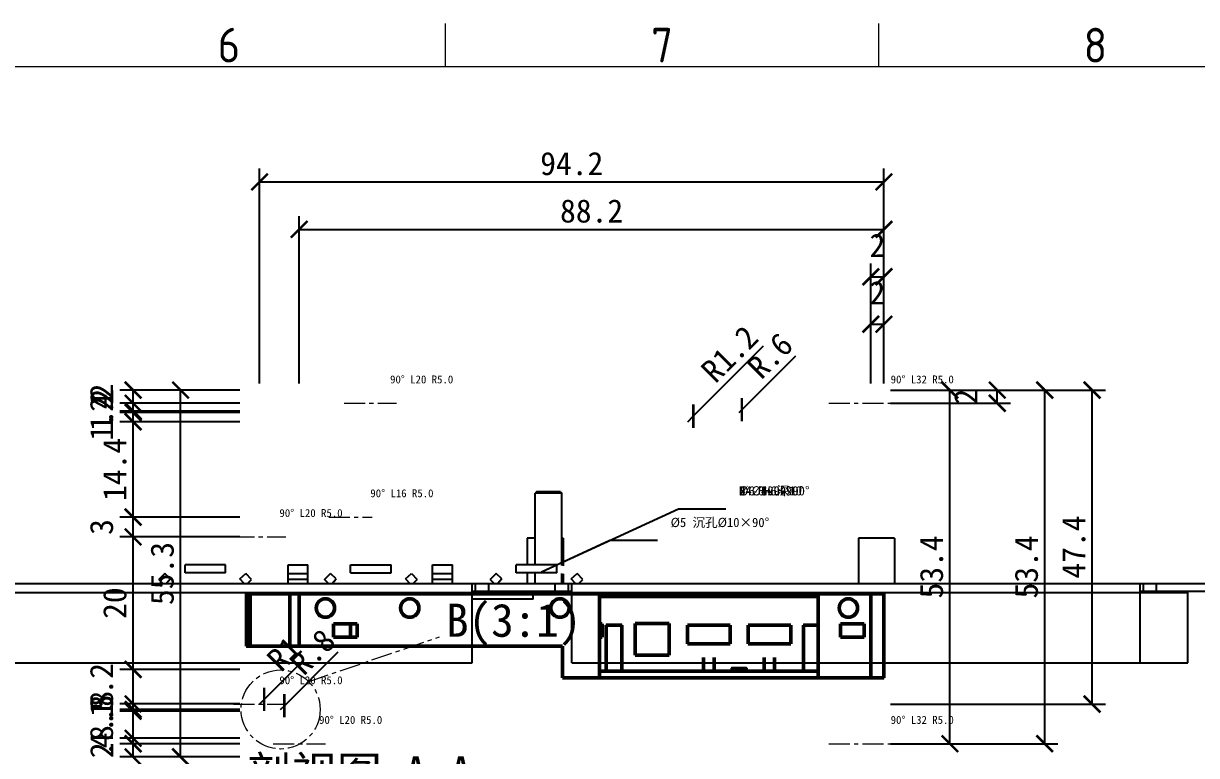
# Model space of a CAD drawing. Header units: metres. Extents: x 27606 to 28706, y -2150 to -1373.
# Drawn here: x 27962.1 to 28139.1, y -1503.1 to -1392.6 of the extents above; entities that cross this region are included whole.
import ezdxf
from ezdxf.enums import TextEntityAlignment as Align

# ---------------------------------------------------------------- set-up
doc = ezdxf.new("R2010")
doc.units = ezdxf.units.M
doc.linetypes.add('CENTER', pattern=[5.079999999999999, 3.175, -0.635, 0.635, -0.635])
for name, color, linetype, lineweight in [('CENTER', 1, 'CENTER', 18), ('DIM', 2, 'CONTINUOUS', 18), ('LEADER', 2, 'CONTINUOUS', 18), ('OUTLINE', 7, 'CONTINUOUS', 50), ('TEXT', 7, 'CONTINUOUS', 13)]:
    doc.layers.add(name, color=color, linetype=linetype, lineweight=lineweight)
doc.layers.add('图框', color=7, linetype='Continuous')
doc.styles.add('ISO Proportional', font='isocp.shx')
doc.styles.add('OpenSansCondensed-Light', font='OpenSansCondensed-Light.ttf')
doc.styles.add('SimSun', font='simsun.ttc')
doc.dimstyles.new('EZDXF', dxfattribs={"dimtxt": 0.25, "dimasz": 0.175, "dimexe": 0.375, "dimexo": 0.125, "dimgap": 0.1, "dimtad": 1, "dimlfac": 100, "dimzin": 12, "dimdsep": 46, "dimtxsty": 'OpenSansCondensed-Light', "dimblk": 'ARCHTICK', "dimcen": 2.5, "dimazin": 3, "dimtfac": 0.5, "dimtmove": 2, "dimatfit": 3})
doc.dimstyles.new('GB_DIM', dxfattribs={"dimtxt": 3.5, "dimasz": 2.5, "dimexe": 2, "dimexo": 1, "dimgap": 1, "dimtad": 1, "dimdec": 1, "dimzin": 12, "dimdsep": 46, "dimtxsty": 'SimSun', "dimblk": 'ARCHTICK', "dimcen": 2.5, "dimclrd": 2, "dimclre": 2, "dimclrt": 7, "dimadec": 0, "dimazin": 3, "dimtfac": 1, "dimtmove": 2, "dimatfit": 3})

# ---------------------------------------------------------------- blocks, each defined once
blk = doc.blocks.new('_ARCHTICK')
at = {"color": 0, "linetype": 'BYBLOCK', "const_width": 0.15}
blk.add_lwpolyline([(-0.5, -0.5), (0.5, 0.5)], dxfattribs=at)
blk = doc.blocks.new('*D50')
at = {"color": 2}
for p, q in [((27998.42100135495, -1494.6228226448168), (28004.077855604435, -1488.965968395317)), ((27997.71813721445, -1495.3256867853163), (27998.42100135495, -1494.6228226448168))]:
    blk.add_line(p, q, dxfattribs=at)
at = {"layer": 'Defpoints'}
for p in [(27997.71813721445, -1495.3256867853163), (27998.42100135495, -1494.6228226448168)]:
    blk.add_point(p, dxfattribs=at)
at = {"layer": 'DIM', "color": 2, "xscale": 2.5, "yscale": 2.5, "rotation": 225.00000000007415}
blk.add_blockref('_ARCHTICK', (27998.42100135495, -1494.6228226448168), dxfattribs=at)
at = {"layer": 'DIM', "color": 7, "insert": (28001.426205174987, -1487.7285315282443), "char_height": 3.5, "attachment_point": 5, "rotation": 45.000000000074145, "style": 'SimSun'}
blk.add_mtext('R1', dxfattribs=at)

msp = doc.modelspace()

# ---------------------------------------------------------------- linework, layer by layer
at = {"color": 7, "linetype": 'Continuous'}
for p, q in [((28039.52247747568, -1463.31495473122), (28039.32247747436, -1463.51495473)), ((28039.32247747436, -1474.31495473016), (28039.32247747436, -1463.51495473)), ((28043.32247747536, -1463.51495473), (28039.32247747436, -1463.51495473)), ((28043.12247747404, -1463.31495473122), (28039.52247747568, -1463.31495473122)), ((28043.12247747404, -1463.31495473122), (28043.32247747536, -1463.51495473)), ((28043.32247747536, -1474.41594441388), (28043.32247747536, -1463.51495473)), ((28039.32247747436, -1470.3149547317), (28038.12247747406, -1470.3149547317)), ((28038.12247747406, -1470.3149547317), (28038.12247747406, -1474.31495473016)), ((28043.52247747414, -1470.3149547317), (28043.32247747536, -1470.3149547317)), ((28043.52247747414, -1470.3149547317), (28043.52247747414, -1474.44322998796)), ((28093.52247747394, -1470.3149547317), (28088.12247747386, -1470.3149547317)), ((28088.12247747386, -1470.3149547317), (28088.12247747386, -1477.11495473086)), ((28093.52247747394, -1470.3149547317), (28093.52247747394, -1477.11495473086)), ((27986.46478801342, -1475.51495473046), (27986.46478801342, -1474.31495473016)), ((27992.58223521716, -1474.31495473016), (27986.46478801342, -1474.31495473016)), ((27992.58223521716, -1475.51495473046), (27992.58223521716, -1474.31495473016)), ((28002.02351161524, -1477.11495473086), (28002.02351161524, -1474.31495473016)), ((28002.02351161524, -1474.31495473016), (28005.02351161472, -1474.31495473016)), ((28005.02351161472, -1477.11495473086), (28005.02351161472, -1474.31495473016)), ((28011.46478801332, -1475.51495473046), (28011.46478801332, -1474.31495473016)), ((28011.46478801332, -1474.31495473016), (28017.58223521706, -1474.31495473016)), ((28017.58223521706, -1475.51495473046), (28017.58223521706, -1474.31495473016)), ((28023.82351161688, -1477.11495473086), (28023.82351161688, -1474.31495473016)), ((28023.82351161688, -1474.31495473016), (28026.82351161636, -1474.31495473016)), ((28026.82351161636, -1477.11495473086), (28026.82351161636, -1474.31495473016)), ((28042.58223521696, -1474.31495473016), (28036.46478801322, -1474.31495473016)), ((28036.46478801322, -1475.51495473046), (28036.46478801322, -1474.31495473016)), ((28042.58223521696, -1475.51495473046), (28042.58223521696, -1474.31495473016)), ((27983.41435573482, -1475.6279384669), (27982.53956333658, -1476.55224741584)), ((27984.28590781442, -1476.45280025634), (27983.41435573482, -1475.6279384669)), ((27984.28590781442, -1476.45280025634), (27983.6592259004, -1477.11495473086)), ((27992.58223521716, -1475.51495473046), (27986.46478801342, -1475.51495473046)), ((27994.76111541616, -1476.45280025634), (27995.63266749576, -1475.6279384669)), ((27995.38779733018, -1477.11495473086), (27994.76111541616, -1476.45280025634)), ((27996.507459894, -1476.55224741584), (27995.63266749576, -1475.6279384669)), ((28002.02351161524, -1475.6279384669), (28005.02351161472, -1475.6279384669)), ((28007.53956333648, -1476.55224741584), (28008.41435573472, -1475.6279384669)), ((28009.28590781432, -1476.45280025634), (28008.41435573472, -1475.6279384669)), ((28008.6592259003, -1477.11495473086), (28009.28590781432, -1476.45280025634)), ((28011.46478801332, -1475.51495473046), (28017.58223521706, -1475.51495473046)), ((28019.76111541606, -1476.45280025634), (28020.63266749566, -1475.6279384669)), ((28019.76111541606, -1476.45280025634), (28020.38779733008, -1477.11495473086)), ((28020.63266749566, -1475.6279384669), (28021.5074598939, -1476.55224741584)), ((28023.82351161688, -1475.6279384669), (28026.82351161636, -1475.6279384669)), ((28033.41435573462, -1475.6279384669), (28032.53956333638, -1476.55224741584)), ((28034.28590781422, -1476.45280025634), (28033.41435573462, -1475.6279384669)), ((28034.28590781422, -1476.45280025634), (28033.65922590274, -1477.11495473086)), ((28042.58223521696, -1475.51495473046), (28036.46478801322, -1475.51495473046)), ((28038.12247747406, -1475.51495473046), (28038.12247747406, -1477.11495473086)), ((28039.32247747436, -1477.11495473086), (28039.32247747436, -1475.51495473046)), ((28043.32247747536, -1477.11495473086), (28043.32247747536, -1475.61594441418)), ((28043.52247747414, -1475.683399532), (28043.52247747414, -1477.11495473086)), ((28044.76111541596, -1476.45280025634), (28045.63266749556, -1475.6279384669)), ((28045.38779732998, -1477.11495473086), (28044.76111541596, -1476.45280025634)), ((28046.5074598938, -1476.55224741584), (28045.63266749556, -1475.6279384669)), ((27874.42351161636, -1477.11495473086), (28174.22144333502, -1477.11495473086)), ((27983.1341220103, -1477.11495473086), (27982.53956333658, -1476.55224741584)), ((27995.91290122282, -1477.11495473086), (27996.507459894, -1476.55224741584)), ((28005.02351161472, -1476.55224741584), (28002.02351161524, -1476.55224741584)), ((28008.1341220102, -1477.11495473086), (28007.53956333648, -1476.55224741584)), ((28020.91290122272, -1477.11495473086), (28021.5074598939, -1476.55224741584)), ((28026.82351161636, -1476.55224741584), (28023.82351161688, -1476.55224741584)), ((28029.82247747516, -1489.11495473132), (28029.82247747516, -1477.11495473086)), ((28030.32247747592, -1478.31495473116), (28030.32247747592, -1477.11495473086)), ((28032.32247747388, -1478.31495473116), (28032.32247747388, -1477.11495473086)), ((28033.1341220101, -1477.11495473086), (28032.53956333638, -1476.55224741584)), ((28042.32247747384, -1478.31495473116), (28042.32247747384, -1477.11495473086)), ((28044.32247747434, -1478.31495473116), (28044.32247747434, -1477.11495473086)), ((28044.8224774751, -1489.11495473132), (28044.8224774751, -1477.11495473086)), ((28045.91290122262, -1477.11495473086), (28046.5074598938, -1476.55224741584)), ((28130.59144333332, -1489.11495473132), (28130.59144333332, -1477.11495473086)), ((28131.09144333408, -1478.31495473116), (28131.09144333408, -1477.11495473086)), ((28133.09144333458, -1478.31495473116), (28133.09144333458, -1477.11495473086)), ((27925.053511616, -1478.51495472994), (28029.82247747516, -1478.51495472994)), ((28044.8224774751, -1478.31495473116), (28029.82247747516, -1478.31495473116)), ((28039.02247747492, -1479.51495473146), (28029.82247747516, -1479.51495473146)), ((28039.02247747492, -1479.51495473146), (28039.02247747492, -1478.31495473116)), ((28044.8224774751, -1478.51495472994), (28130.59144333332, -1478.51495472994)), ((28151.32247747442, -1478.31495473116), (28130.59144333332, -1478.31495473116)), ((28130.59144333332, -1478.51495472994), (28137.82247747422, -1478.51495472994)), ((28137.82247747422, -1489.11495473132), (28137.82247747422, -1478.31495473116)), ((27925.053511616, -1489.11495473132), (28029.82247747516, -1489.11495473132)), ((28044.8224774751, -1489.11495473132), (28130.59144333332, -1489.11495473132)), ((28130.59144333332, -1489.11495473132), (28137.82247747422, -1489.11495473132))]:
    msp.add_line(p, q, dxfattribs=at)
at = {"layer": 'CENTER'}
for p, q in [((28010.46121721445, -1449.9396467853162), (28018.37345721445, -1449.9396467853162)), ((28083.619617214452, -1449.9396467853162), (28096.30305721445, -1449.9396467853162)), ((28008.17501721445, -1467.1159667853162), (28014.69565721445, -1467.1159667853162)), ((27993.76201721445, -1470.0979667853162), (28001.67425721445, -1470.0979667853162)), ((28005.07373721445, -1491.9659667853161), (28024.86293721445, -1485.1767667853162)), ((27993.76201721445, -1495.3256867853163), (28001.67425721445, -1495.3256867853163)), ((27999.74549961445, -1501.3095667853163), (28007.65773961445, -1501.3095667853163)), ((28083.619617214452, -1501.3095667853163), (28096.30305721445, -1501.3095667853163))]:
    msp.add_line(p, q, dxfattribs=at)
msp.add_circle((28000.89893721445, -1496.1407667853161), 5.964, dxfattribs=at)
at = {"layer": 'OUTLINE'}
for p, q in [((27995.73013721445, -1486.5983667853163), (27995.73013721445, -1478.6861267853162)), ((28002.29610361445, -1478.6861267853162), (27996.31222361445, -1478.6861267853162)), ((27996.31222361445, -1478.6861267853162), (27996.31222361445, -1486.5983667853163)), ((28002.29610361445, -1486.5983667853163), (28002.29610361445, -1478.6861267853162)), ((28003.70161961445, -1478.6861267853162), (28049.00853721445, -1478.6861267853162)), ((28003.70161961445, -1478.6861267853162), (28003.70161961445, -1486.5983667853163)), ((28082.00933721445, -1478.6861267853162), (28014.41733721445, -1478.6861267853162)), ((28049.00853721445, -1491.3695667853162), (28049.00853721445, -1478.6861267853162)), ((28082.00933721445, -1479.0837267853162), (28049.00853721445, -1479.0837267853162)), ((28082.00933721445, -1478.6861267853162), (28089.96133721445, -1478.6861267853162)), ((28082.00933721445, -1491.3695667853162), (28082.00933721445, -1478.6861267853162)), ((28089.96133721445, -1491.3695667853162), (28089.96133721445, -1478.6861267853162)), ((28091.94933721445, -1478.6861267853162), (28091.94933721445, -1491.3695667853162)), ((28008.85093721445, -1483.2187667853163), (28008.85093721445, -1485.2067667853162)), ((28012.42933721445, -1483.2187667853163), (28008.85093721445, -1483.2187667853163)), ((28011.43533721445, -1485.2067667853162), (28011.43533721445, -1483.2187667853163)), ((28012.42933721445, -1485.2067667853162), (28012.42933721445, -1483.2187667853163)), ((28049.40613721445, -1483.2187667853163), (28049.00853721445, -1483.2187667853163)), ((28049.40613721445, -1485.2067667853162), (28049.40613721445, -1483.2187667853163)), ((28050.002537214452, -1490.3755667853163), (28050.002537214452, -1483.4175667853162)), ((28052.38813721445, -1490.3755667853163), (28052.38813721445, -1483.4175667853162)), ((28054.37613721445, -1487.9502067853161), (28054.37613721445, -1483.1790067853162)), ((28054.37613721445, -1483.1790067853162), (28059.54493721445, -1483.1790067853162)), ((28059.54493721445, -1483.1790067853162), (28059.54493721445, -1487.9502067853161)), ((28062.28837721445, -1483.4255187853162), (28068.729497214452, -1483.4255187853162)), ((28062.28837721445, -1486.2405267853162), (28062.28837721445, -1483.4255187853162)), ((28068.729497214452, -1483.4255187853162), (28068.729497214452, -1486.2405267853162)), ((28071.43317721445, -1483.4255187853162), (28077.87429721445, -1483.4255187853162)), ((28071.43317721445, -1486.2405267853162), (28071.43317721445, -1483.4255187853162)), ((28077.87429721445, -1483.4255187853162), (28077.87429721445, -1486.2405267853162)), ((28079.82253721445, -1490.3755667853163), (28079.82253721445, -1483.4175667853162)), ((28088.96733721445, -1483.2187667853163), (28085.38893721445, -1483.2187667853163)), ((28085.38893721445, -1485.2067667853162), (28085.38893721445, -1483.2187667853163)), ((28088.96733721445, -1483.2187667853163), (28088.96733721445, -1485.2067667853162)), ((28008.85093721445, -1485.2067667853162), (28012.42933721445, -1485.2067667853162)), ((28049.00853721445, -1485.2067667853162), (28049.40613721445, -1485.2067667853162)), ((28088.96733721445, -1485.2067667853162), (28085.38893721445, -1485.2067667853162)), ((27996.31222361445, -1486.5983667853163), (28002.29610361445, -1486.5983667853163)), ((28043.44213721445, -1486.5983667853163), (28003.70161961445, -1486.5983667853163)), ((28043.44213721445, -1491.3695667853162), (28043.44213721445, -1486.5983667853163)), ((28068.729497214452, -1486.2405267853162), (28062.28837721445, -1486.2405267853162)), ((28077.87429721445, -1486.2405267853162), (28071.43317721445, -1486.2405267853162)), ((28059.54493721445, -1487.9502067853161), (28054.37613721445, -1487.9502067853161)), ((28064.71373721445, -1490.3755667853163), (28064.71373721445, -1488.3080467853163)), ((28066.30413721445, -1488.3080467853163), (28066.30413721445, -1490.3755667853163)), ((28073.85853721445, -1490.3755667853163), (28073.85853721445, -1488.3080467853163)), ((28075.44893721445, -1488.3080467853163), (28075.44893721445, -1490.3755667853163)), ((28082.00933721445, -1490.3755667853163), (28049.00853721445, -1490.3755667853163)), ((28068.82889721445, -1490.3755667853163), (28068.82889721445, -1490.0972467853162)), ((28071.33377721445, -1490.3755667853163), (28071.33377721445, -1490.0972467853162)), ((28043.44213721445, -1491.3695667853162), (28049.00853721445, -1491.3695667853162)), ((28082.00933721445, -1491.3695667853162), (28049.00853721445, -1491.3695667853162)), ((28082.00933721445, -1491.3695667853162), (28089.96133721445, -1491.3695667853162))]:
    msp.add_line(p, q, dxfattribs=at)
for centre in [(28007.65813721445, -1480.8331667853163), (28020.38133721445, -1480.8331667853163), (28043.04453721445, -1480.8331667853163), (28086.581737214452, -1480.8331667853163)]:
    msp.add_circle(centre, 1.3923952, dxfattribs=at)
for points in [[(27996.31222361445, -1478.6861267853162), (27996.26769241445, -1478.6861267853162), (27996.22395641445, -1478.6861267853162), (27996.18181081445, -1478.6861267853162), (27996.14165321445, -1478.6861267853162), (27996.10229081445, -1478.6861267853162), (27996.06571161445, -1478.6861267853162), (27996.03032521445, -1478.6861267853162), (27995.99692681445, -1478.6861267853162), (27995.96551641445, -1478.6861267853162), (27995.93569641445, -1478.6861267853162), (27995.90786441445, -1478.6861267853162), (27995.88162281445, -1478.6861267853162), (27995.85816441445, -1478.6861267853162), (27995.83589881445, -1478.6861267853162), (27995.81641641445, -1478.6861267853162), (27995.79852441445, -1478.6861267853162), (27995.78222281445, -1478.6861267853162), (27995.76910201445, -1478.6861267853162), (27995.75677641445, -1478.6861267853162), (27995.74802921445, -1478.6861267853162), (27995.74047481445, -1478.6861267853162), (27995.73490841445, -1478.6861267853162), (27995.73212521445, -1478.6861267853162), (27995.73013721445, -1478.6861267853162)], [(28003.70161961445, -1478.6861267853162), (28003.63681081445, -1478.6861267853162), (28003.57200201445, -1478.6861267853162), (28003.50719321445, -1478.6861267853162), (28003.44238441445, -1478.6861267853162), (28003.37797321445, -1478.6861267853162), (28003.31395961445, -1478.6861267853162), (28003.25034361445, -1478.6861267853162), (28003.18752281445, -1478.6861267853162), (28003.12509961445, -1478.6861267853162), (28003.06307401445, -1478.6861267853162), (28003.00184361445, -1478.6861267853162), (28002.94101081445, -1478.6861267853162), (28002.88176841445, -1478.6861267853162), (28002.82292361445, -1478.6861267853162), (28002.76487401445, -1478.6861267853162), (28002.70801721445, -1478.6861267853162), (28002.65195561445, -1478.6861267853162), (28002.597882014452, -1478.6861267853162), (28002.54380841445, -1478.6861267853162), (28002.49212041445, -1478.6861267853162), (28002.44083001445, -1478.6861267853162), (28002.39113001445, -1478.6861267853162), (28002.34341801445, -1478.6861267853162), (28002.29610361445, -1478.6861267853162)], [(28091.94933721445, -1478.6861267853162), (28091.94218041445, -1478.6861267853162), (28091.93065001445, -1478.6861267853162), (28091.90878201445, -1478.6861267853162), (28091.87896201445, -1478.6861267853162), (28091.84278041445, -1478.6861267853162), (28091.79506841445, -1478.6861267853162), (28091.74338041445, -1478.6861267853162), (28091.68055961445, -1478.6861267853162), (28091.61257001445, -1478.6861267853162), (28091.537026014452, -1478.6861267853162), (28091.45353001445, -1478.6861267853162), (28091.367250814452, -1478.6861267853162), (28091.27023641445, -1478.6861267853162), (28091.17043881445, -1478.6861267853162), (28091.06427961445, -1478.6861267853162), (28090.95414441445, -1478.6861267853162), (28090.840033214452, -1478.6861267853162), (28090.72075321445, -1478.6861267853162), (28090.59988281445, -1478.6861267853162), (28090.47503641445, -1478.6861267853162), (28090.34859961445, -1478.6861267853162), (28090.22057241445, -1478.6861267853162), (28090.09135241445, -1478.6861267853162), (28089.96133721445, -1478.6861267853162)], [(28051.19533721445, -1483.4175667853162), (28051.11740761445, -1483.4175667853162), (28051.03987561445, -1483.4175667853162), (28050.96274121445, -1483.4175667853162), (28050.88719721445, -1483.4175667853162), (28050.81205081445, -1483.4175667853162), (28050.73968761445, -1483.4175667853162), (28050.66811961445, -1483.4175667853162), (28050.599732414452, -1483.4175667853162), (28050.53333321445, -1483.4175667853162), (28050.46971721445, -1483.4175667853162), (28050.410077214452, -1483.4175667853162), (28050.35202761445, -1483.4175667853162), (28050.29994201445, -1483.4175667853162), (28050.24984441445, -1483.4175667853162), (28050.20451801445, -1483.4175667853162), (28050.16396281445, -1483.4175667853162), (28050.12619081445, -1483.4175667853162), (28050.09517801445, -1483.4175667853162), (28050.06655081445, -1483.4175667853162), (28050.04468281445, -1483.4175667853162), (28050.02679081445, -1483.4175667853162), (28050.01367001445, -1483.4175667853162), (28050.00691081445, -1483.4175667853162), (28050.002537214452, -1483.4175667853162)], [(28052.38813721445, -1483.4175667853162), (28052.38376361445, -1483.4175667853162), (28052.37700441445, -1483.4175667853162), (28052.36388361445, -1483.4175667853162), (28052.34599161445, -1483.4175667853162), (28052.32412361445, -1483.4175667853162), (28052.295496414452, -1483.4175667853162), (28052.26448361445, -1483.4175667853162), (28052.22671161445, -1483.4175667853162), (28052.18615641445, -1483.4175667853162), (28052.14083001445, -1483.4175667853162), (28052.09073241445, -1483.4175667853162), (28052.03864681445, -1483.4175667853162), (28051.98059721445, -1483.4175667853162), (28051.92095721445, -1483.4175667853162), (28051.85734121445, -1483.4175667853162), (28051.79094201445, -1483.4175667853162), (28051.72255481445, -1483.4175667853162), (28051.65098681445, -1483.4175667853162), (28051.57862361445, -1483.4175667853162), (28051.50347721445, -1483.4175667853162), (28051.42793321445, -1483.4175667853162), (28051.350798814452, -1483.4175667853162), (28051.27326681445, -1483.4175667853162), (28051.19533721445, -1483.4175667853162)], [(28081.01533721445, -1483.4175667853162), (28080.93740761445, -1483.4175667853162), (28080.85987561445, -1483.4175667853162), (28080.78274121445, -1483.4175667853162), (28080.70719721445, -1483.4175667853162), (28080.63205081445, -1483.4175667853162), (28080.559687614452, -1483.4175667853162), (28080.48811961445, -1483.4175667853162), (28080.41973241445, -1483.4175667853162), (28080.35333321445, -1483.4175667853162), (28080.28971721445, -1483.4175667853162), (28080.23007721445, -1483.4175667853162), (28080.17202761445, -1483.4175667853162), (28080.11994201445, -1483.4175667853162), (28080.06984441445, -1483.4175667853162), (28080.02451801445, -1483.4175667853162), (28079.98396281445, -1483.4175667853162), (28079.94619081445, -1483.4175667853162), (28079.91517801445, -1483.4175667853162), (28079.88655081445, -1483.4175667853162), (28079.864682814452, -1483.4175667853162), (28079.84679081445, -1483.4175667853162), (28079.83367001445, -1483.4175667853162), (28079.82691081445, -1483.4175667853162), (28079.82253721445, -1483.4175667853162)], [(28082.00933721445, -1483.4175667853162), (28081.98071001445, -1483.4175667853162), (28081.95168521445, -1483.4175667853162), (28081.92027481445, -1483.4175667853162), (28081.88767161445, -1483.4175667853162), (28081.85387561445, -1483.4175667853162), (28081.818091614452, -1483.4175667853162), (28081.78151241445, -1483.4175667853162), (28081.74334281445, -1483.4175667853162), (28081.70398041445, -1483.4175667853162), (28081.66342521445, -1483.4175667853162), (28081.62167721445, -1483.4175667853162), (28081.57953161445, -1483.4175667853162), (28081.53539801445, -1483.4175667853162), (28081.49126441445, -1483.4175667853162), (28081.44593801445, -1483.4175667853162), (28081.39981641445, -1483.4175667853162), (28081.35329721445, -1483.4175667853162), (28081.30598281445, -1483.4175667853162), (28081.25827081445, -1483.4175667853162), (28081.21016121445, -1483.4175667853162), (28081.16165401445, -1483.4175667853162), (28081.11314681445, -1483.4175667853162), (28081.06424201445, -1483.4175667853162), (28081.01533721445, -1483.4175667853162)], [(27995.73013721445, -1486.5983667853163), (27995.73212521445, -1486.5983667853163), (27995.73490841445, -1486.5983667853163), (27995.74047481445, -1486.5983667853163), (27995.74802921445, -1486.5983667853163), (27995.75677641445, -1486.5983667853163), (27995.76910201445, -1486.5983667853163), (27995.78222281445, -1486.5983667853163), (27995.79852441445, -1486.5983667853163), (27995.81641641445, -1486.5983667853163), (27995.83589881445, -1486.5983667853163), (27995.85816441445, -1486.5983667853163), (27995.88162281445, -1486.5983667853163), (27995.90786441445, -1486.5983667853163), (27995.93569641445, -1486.5983667853163), (27995.96551641445, -1486.5983667853163), (27995.99692681445, -1486.5983667853163), (27996.03032521445, -1486.5983667853163), (27996.06571161445, -1486.5983667853163), (27996.10229081445, -1486.5983667853163), (27996.14165321445, -1486.5983667853163), (27996.18181081445, -1486.5983667853163), (27996.22395641445, -1486.5983667853163), (27996.26769241445, -1486.5983667853163), (27996.31222361445, -1486.5983667853163)], [(28002.29610361445, -1486.5983667853163), (28002.34341801445, -1486.5983667853163), (28002.39113001445, -1486.5983667853163), (28002.44083001445, -1486.5983667853163), (28002.49212041445, -1486.5983667853163), (28002.54380841445, -1486.5983667853163), (28002.597882014452, -1486.5983667853163), (28002.65195561445, -1486.5983667853163), (28002.70801721445, -1486.5983667853163), (28002.76487401445, -1486.5983667853163), (28002.82292361445, -1486.5983667853163), (28002.88176841445, -1486.5983667853163), (28002.94101081445, -1486.5983667853163), (28003.00184361445, -1486.5983667853163), (28003.06307401445, -1486.5983667853163), (28003.12509961445, -1486.5983667853163), (28003.18752281445, -1486.5983667853163), (28003.25034361445, -1486.5983667853163), (28003.31395961445, -1486.5983667853163), (28003.37797321445, -1486.5983667853163), (28003.44238441445, -1486.5983667853163), (28003.50719321445, -1486.5983667853163), (28003.57200201445, -1486.5983667853163), (28003.63681081445, -1486.5983667853163), (28003.70161961445, -1486.5983667853163)], [(28070.08133721445, -1490.0972467853162), (28069.99943161445, -1490.0972467853162), (28069.917923614452, -1490.0972467853162), (28069.83721081445, -1490.0972467853162), (28069.75769081445, -1490.0972467853162), (28069.67896601445, -1490.0972467853162), (28069.60262681445, -1490.0972467853162), (28069.52787801445, -1490.0972467853162), (28069.45591241445, -1490.0972467853162), (28069.38633241445, -1490.0972467853162), (28069.31953561445, -1490.0972467853162), (28069.25671481445, -1490.0972467853162), (28069.19588201445, -1490.0972467853162), (28069.141013214452, -1490.0972467853162), (28069.08853001445, -1490.0972467853162), (28069.04121561445, -1490.0972467853162), (28068.99827481445, -1490.0972467853162), (28068.95851481445, -1490.0972467853162), (28068.92591161445, -1490.0972467853162), (28068.89609161445, -1490.0972467853162), (28068.87342841445, -1490.0972467853162), (28068.85434361445, -1490.0972467853162), (28068.84082521445, -1490.0972467853162), (28068.83366841445, -1490.0972467853162), (28068.82889721445, -1490.0972467853162)], [(28070.08133721445, -1489.9779667853163), (28070.00738361445, -1489.9779667853163), (28069.93343001445, -1489.9779667853163), (28069.86066921445, -1489.9779667853163), (28069.78830601445, -1489.9779667853163), (28069.71713561445, -1489.9779667853163), (28069.648350814452, -1489.9779667853163), (28069.580361214452, -1489.9779667853163), (28069.51555241445, -1489.9779667853163), (28069.45273161445, -1489.9779667853163), (28069.39189881445, -1489.9779667853163), (28069.33543961445, -1489.9779667853163), (28069.28017321445, -1489.9779667853163), (28069.230870814452, -1489.9779667853163), (28069.18315881445, -1489.9779667853163), (28069.14021801445, -1489.9779667853163), (28069.10125321445, -1489.9779667853163), (28069.06546921445, -1489.9779667853163), (28069.03604681445, -1489.9779667853163), (28069.00901001445, -1489.9779667853163), (28068.98833481445, -1489.9779667853163), (28068.971238014452, -1489.9779667853163), (28068.95891241445, -1489.9779667853163), (28068.95215321445, -1489.9779667853163), (28068.94817721445, -1489.9779667853163)], [(28070.67773721445, -1489.9779667853163), (28070.668990014452, -1489.9779667853163), (28070.65547161445, -1489.9779667853163), (28070.62962761445, -1489.9779667853163), (28070.595036414452, -1489.9779667853163), (28070.55368601445, -1489.9779667853163), (28070.50040761445, -1489.9779667853163), (28070.44394841445, -1489.9779667853163), (28070.37794681445, -1489.9779667853163), (28070.30876441445, -1489.9779667853163), (28070.23520841445, -1489.9779667853163), (28070.15886921445, -1489.9779667853163), (28070.08133721445, -1489.9779667853163), (28070.003805214452, -1489.9779667853163), (28069.92746601445, -1489.9779667853163), (28069.85391001445, -1489.9779667853163), (28069.78472761445, -1489.9779667853163), (28069.71872601445, -1489.9779667853163), (28069.662266814452, -1489.9779667853163), (28069.60898841445, -1489.9779667853163), (28069.56763801445, -1489.9779667853163), (28069.53304681445, -1489.9779667853163), (28069.50720281445, -1489.9779667853163), (28069.49368441445, -1489.9779667853163), (28069.48493721445, -1489.9779667853163)], [(28069.48493721445, -1489.9779667853163), (28069.49368441445, -1489.9779667853163), (28069.50720281445, -1489.9779667853163), (28069.53304681445, -1489.9779667853163), (28069.56763801445, -1489.9779667853163), (28069.60898841445, -1489.9779667853163), (28069.662266814452, -1489.9779667853163), (28069.71872601445, -1489.9779667853163), (28069.78472761445, -1489.9779667853163), (28069.85391001445, -1489.9779667853163), (28069.92746601445, -1489.9779667853163), (28070.003805214452, -1489.9779667853163), (28070.08133721445, -1489.9779667853163), (28070.15886921445, -1489.9779667853163), (28070.23520841445, -1489.9779667853163), (28070.30876441445, -1489.9779667853163), (28070.37794681445, -1489.9779667853163), (28070.44394841445, -1489.9779667853163), (28070.50040761445, -1489.9779667853163), (28070.55368601445, -1489.9779667853163), (28070.595036414452, -1489.9779667853163), (28070.62962761445, -1489.9779667853163), (28070.65547161445, -1489.9779667853163), (28070.668990014452, -1489.9779667853163), (28070.67773721445, -1489.9779667853163)], [(28071.21449721445, -1489.9779667853163), (28071.21052121445, -1489.9779667853163), (28071.20376201445, -1489.9779667853163), (28071.19143641445, -1489.9779667853163), (28071.174339614452, -1489.9779667853163), (28071.15366441445, -1489.9779667853163), (28071.12662761445, -1489.9779667853163), (28071.09720521445, -1489.9779667853163), (28071.06142121445, -1489.9779667853163), (28071.022456414452, -1489.9779667853163), (28070.97951561445, -1489.9779667853163), (28070.93180361445, -1489.9779667853163), (28070.88250121445, -1489.9779667853163), (28070.82723481445, -1489.9779667853163), (28070.770775614452, -1489.9779667853163), (28070.70994281445, -1489.9779667853163), (28070.64712201445, -1489.9779667853163), (28070.58231321445, -1489.9779667853163), (28070.51432361445, -1489.9779667853163), (28070.44553881445, -1489.9779667853163), (28070.37436841445, -1489.9779667853163), (28070.30200521445, -1489.9779667853163), (28070.22924441445, -1489.9779667853163), (28070.15529081445, -1489.9779667853163), (28070.08133721445, -1489.9779667853163)], [(28071.33377721445, -1490.0972467853162), (28071.32900601445, -1490.0972467853162), (28071.32184921445, -1490.0972467853162), (28071.30833081445, -1490.0972467853162), (28071.28924601445, -1490.0972467853162), (28071.26658281445, -1490.0972467853162), (28071.23676281445, -1490.0972467853162), (28071.20415961445, -1490.0972467853162), (28071.16439961445, -1490.0972467853162), (28071.12145881445, -1490.0972467853162), (28071.07414441445, -1490.0972467853162), (28071.02166121445, -1490.0972467853162), (28070.96679241445, -1490.0972467853162), (28070.90595961445, -1490.0972467853162), (28070.84313881445, -1490.0972467853162), (28070.77634201445, -1490.0972467853162), (28070.70676201445, -1490.0972467853162), (28070.63479641445, -1490.0972467853162), (28070.56004761445, -1490.0972467853162), (28070.48370841445, -1490.0972467853162), (28070.40498361445, -1490.0972467853162), (28070.325463614452, -1490.0972467853162), (28070.24475081445, -1490.0972467853162), (28070.16324281445, -1490.0972467853162), (28070.08133721445, -1490.0972467853162)], [(28089.96133721445, -1491.3695667853162), (28090.09135241445, -1491.3695667853162), (28090.22057241445, -1491.3695667853162), (28090.34859961445, -1491.3695667853162), (28090.47503641445, -1491.3695667853162), (28090.59988281445, -1491.3695667853162), (28090.72075321445, -1491.3695667853162), (28090.840033214452, -1491.3695667853162), (28090.95414441445, -1491.3695667853162), (28091.06427961445, -1491.3695667853162), (28091.17043881445, -1491.3695667853162), (28091.27023641445, -1491.3695667853162), (28091.367250814452, -1491.3695667853162), (28091.45353001445, -1491.3695667853162), (28091.537026014452, -1491.3695667853162), (28091.61257001445, -1491.3695667853162), (28091.68055961445, -1491.3695667853162), (28091.74338041445, -1491.3695667853162), (28091.79506841445, -1491.3695667853162), (28091.84278041445, -1491.3695667853162), (28091.87896201445, -1491.3695667853162), (28091.90878201445, -1491.3695667853162), (28091.93065001445, -1491.3695667853162), (28091.94218041445, -1491.3695667853162), (28091.94933721445, -1491.3695667853162)]]:
    msp.add_spline(points, degree=3, dxfattribs=at)
at = {"layer": '图框', "color": 7, "lineweight": 9}
for p, q in [((28025.78369243202, -1399.173636271631), (28025.78369243202, -1392.635387747992)), ((28091.16617766839, -1399.173636271631), (28091.16617766839, -1392.635387747992)), ((28679.60854479589, -1399.173636271631), (27632.181131309, -1399.173636271631))]:
    msp.add_line(p, q, dxfattribs=at)

# ---------------------------------------------------------------- texts
at = {"layer": 'DIM', "style": 'SimSun'}
for s, p in [('90° L20 R5.0', (28017.41733721445, -1446.9396467853162)), ('90° L32 R5.0', (28092.961337214452, -1446.9396467853162)), ('90° L16 R5.0', (28014.43533721445, -1464.1159667853162)), ('90° L20 R5.0', (28000.718137214448, -1467.0979667853162)), ('90° L20 R5.0', (28000.718137214448, -1492.3256867853163)), ('90° L20 R5.0', (28006.70161961445, -1498.3095667853163)), ('90° L32 R5.0', (28092.961337214452, -1498.3095667853163))]:
    msp.add_text(s, height=1.1928, dxfattribs=at).set_placement(p)
at = {"layer": 'TEXT', "style": 'SimSun'}
for s, height, p in [('M4-6H 深10', 1.3916, (28070.09333721445, -1463.8436467853162)), ('4-%%C6.0x90%%D', 1.3916, (28070.09333721445, -1463.8436467853162)), ('3-%%C4.0x90%%D', 1.3916, (28070.09333721445, -1463.8436467853162)), ('2-%%C6.0', 1.3916, (28070.09333721445, -1463.8436467853162)), ('M4.0-6H', 1.3916, (28070.09333721445, -1463.8436467853162)), ('6-%%C10.0x90%%D', 1.3916, (28070.09333721445, -1463.8436467853162)), ('%%C6.3x90%%D', 1.3916, (28070.09333721445, -1463.8436467853162)), ('%%C5 沉孔%%C10×90°', 1.3916, (28059.75573721445, -1468.6148467853163)), ('B(3:1)', 5, (28025.86293721445, -1485.1767667853162)), ('剖视图 A-A', 5, (27995.73013721445, -1508.2196467853162))]:
    msp.add_text(s, height=height, dxfattribs=at).set_placement(p)
at = {"layer": '图框', "color": 7, "lineweight": 9, "style": 'ISO Proportional'}
for s, p in [('6', (27993.09244981383, -1395.904512009812)), ('7', (28058.47493505022, -1395.904512009812)), ('8', (28123.85742028661, -1395.904512009812))]:
    msp.add_text(s, height=5.230598818910699, dxfattribs=at).set_placement(p, align=Align.MIDDLE)

# ---------------------------------------------------------------- dimensions: what is measured, and where the dimension line sits
at = {"layer": 'DIM'}
for base, p1 in [((27997.71813721445, -1416.5412467853162), (27997.71813721445, -1447.9516467853161)), ((28003.70161961445, -1423.6980467853161), (28003.70161961445, -1447.9516467853161)), ((28089.96133721445, -1430.854846785316), (28089.96133721445, -1447.9516467853161)), ((28089.96133721445, -1438.011646785316), (28089.96133721445, -1447.9516467853161))]:
    msp.add_linear_dim(base=base, p1=p1, p2=(28091.94933721445, -1447.9516467853161), dimstyle='GB_DIM', dxfattribs=at).render()
for center, mpoint in [((28062.328137214452, -1452.7228467853163), (28063.171574183052, -1451.879409816717)), ((28070.08133721445, -1451.3312467853161), (28070.50305569875, -1450.9095283010165)), ((28000.89893721445, -1496.1407667853161), (28001.46122852685, -1495.5784754729166))]:
    msp.add_radius_dim(center=center, mpoint=mpoint, dimstyle='GB_DIM', dxfattribs=at).render()
for base, p1, p2 in [((27978.63333721445, -1449.9396467853162), (27995.73013721445, -1449.9396467853162), (27995.73013721445, -1447.9516467853161)), ((27978.63333721445, -1451.1324467853162), (27995.73013721445, -1451.1324467853162), (27995.73013721445, -1449.9396467853162)), ((27985.79013721445, -1503.2975667853161), (27995.73013721445, -1503.2975667853161), (27995.73013721445, -1447.9516467853161)), ((28101.88933721445, -1501.3095667853163), (28091.94933721445, -1501.3095667853163), (28091.94933721445, -1447.9516467853161)), ((28109.04613721445, -1449.9396467853162), (28091.94933721445, -1449.9396467853162), (28091.94933721445, -1447.9516467853161)), ((28116.20293721445, -1501.3095667853163), (28091.94933721445, -1501.3095667853163), (28091.94933721445, -1447.9516467853161)), ((28123.35973721445, -1495.3256867853163), (28091.94933721445, -1495.3256867853163), (28091.94933721445, -1447.9516467853161)), ((27978.63333721445, -1452.7228467853163), (27995.73013721445, -1452.7228467853163), (27995.73013721445, -1451.3312467853161)), ((27978.63333721445, -1451.3312467853161), (27995.73013721445, -1451.3312467853161), (27995.73013721445, -1451.1324467853162)), ((27978.63333721445, -1467.1159667853162), (27995.73013721445, -1467.1159667853162), (27995.73013721445, -1452.7228467853163)), ((27978.63333721445, -1470.0979667853162), (27995.73013721445, -1470.0979667853162), (27995.73013721445, -1467.1159667853162)), ((27978.63333721445, -1490.0972467853162), (27995.73013721445, -1490.0972467853162), (27995.73013721445, -1470.0979667853162)), ((27978.63333721445, -1495.3058067853162), (27995.73013721445, -1495.3058067853162), (27995.73013721445, -1490.0972467853162)), ((27978.63333721445, -1496.1407667853161), (27995.73013721445, -1496.1407667853161), (27995.73013721445, -1495.3058067853162)), ((27978.63333721445, -1496.4190867853163), (27995.73013721445, -1496.4190867853163), (27995.73013721445, -1496.1407667853161)), ((27978.63333721445, -1500.4746067853162), (27995.73013721445, -1500.4746067853162), (27995.73013721445, -1496.4190867853163)), ((27978.63333721445, -1501.3095667853163), (27995.73013721445, -1501.3095667853163), (27995.73013721445, -1500.4746067853162)), ((27978.63333721445, -1503.2975667853161), (27995.73013721445, -1503.2975667853161), (27995.73013721445, -1501.3095667853163))]:
    msp.add_linear_dim(base=base, p1=p1, p2=p2, angle=90, dimstyle='GB_DIM', dxfattribs=at).render()
dim = msp.add_radius_dim(center=(27997.71813721445, -1495.3256867853163), mpoint=(27998.42100135495, -1494.6228226448168), dimstyle='GB_DIM', dxfattribs=at)
dim.commit()
dim.dimension.update_dxf_attribs({"geometry": '*D50', "text_midpoint": (28001.426205174987, -1487.7285315282443)})

# ---------------------------------------------------------------- leaders
at = {"layer": 'LEADER'}
for points in [[(28040.26133721445, -1475.3860467853162), (28060.93653721445, -1465.8436467853162), (28068.09333721445, -1465.8436467853162)], [(28040.26133721445, -1475.3860467853162), (28060.93653721445, -1465.8436467853162), (28068.09333721445, -1465.8436467853162)], [(28040.26133721445, -1475.3860467853162), (28060.93653721445, -1465.8436467853162), (28068.09333721445, -1465.8436467853162)], [(28040.26133721445, -1475.3860467853162), (28060.93653721445, -1465.8436467853162), (28068.09333721445, -1465.8436467853162)], [(28040.26133721445, -1475.3860467853162), (28060.93653721445, -1465.8436467853162), (28068.09333721445, -1465.8436467853162)], [(28040.26133721445, -1475.3860467853162), (28060.93653721445, -1465.8436467853162), (28068.09333721445, -1465.8436467853162)], [(28040.26133721445, -1475.3860467853162), (28060.93653721445, -1465.8436467853162), (28068.09333721445, -1465.8436467853162)], [(28040.26133721445, -1475.3860467853162), (28050.59893721445, -1470.6148467853163), (28057.75573721445, -1470.6148467853163)]]:
    msp.add_leader(points, dimstyle='EZDXF', dxfattribs=at)

doc.saveas('drawing.dxf')
